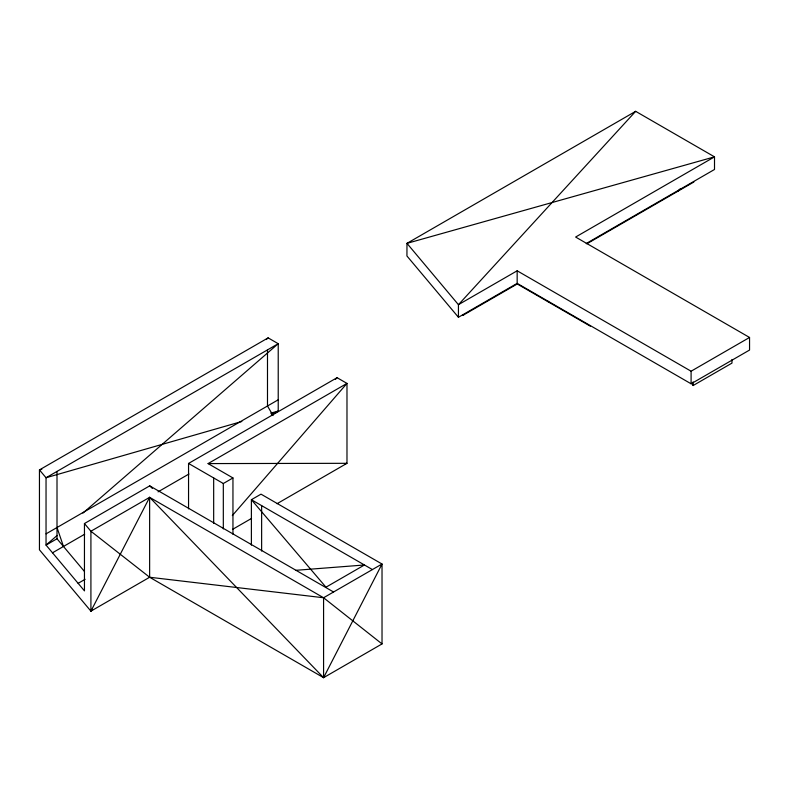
<?xml version="1.0" encoding="UTF-8"?>
<svg xmlns="http://www.w3.org/2000/svg" width="789" height="789" viewBox="0 0 789 789"><rect width="100%" height="100%" fill="white"/><g stroke="black" fill="none" stroke-linecap="round" stroke-linejoin="round"><path stroke-width="1.18" d="M271.396 414.984L278.221 411.039L278.221 343.698L268.132 337.87L39.45 469.899L39.45 549.815L90.913 611.15L149.634 497.336L323.579 597.756L382.024 643.923L323.579 677.672L149.634 577.252L90.913 531.244L84.453 523.541L149.713 485.856L333.56 591.997M382.024 643.923L382.024 564.017L323.579 597.756L149.634 577.252L90.913 611.15L90.913 531.244L149.634 497.336L323.579 677.672L382.024 564.017L261.011 494.151L251.385 499.713L251.385 545.14M232.311 515.582L346.982 383.405L337.081 377.684L188.551 463.439L188.551 508.866M90.913 611.15L92.569 609.345M458.439 317.277L406.937 255.981L406.976 243.357L714.509 156.853L635.658 111.328L458.439 304.692L458.439 317.277L517.16 283.369L691.095 383.789L749.55 350.05L749.55 337.465L575.615 237.045L714.509 156.853L714.509 169.477L586.217 243.545M335.374 379.44L337.081 377.684M677.948 191.185L680.463 188.601M266.327 339.536L268.132 337.87M57.005 535.573L46.038 545.091L84.453 590.872L84.453 523.541M82.924 513.097L278.221 343.698L46.038 477.749L46.038 545.091L57.005 538.759L57.005 471.418M635.658 111.328L406.976 243.357L458.439 304.692L517.16 270.795L691.095 371.215L749.55 337.465M46.038 533.857L278.221 399.806M586.799 243.821L693.866 182.003M52.508 552.793L84.679 534.212M158.066 491.843L188.965 474.011M232.952 534.261L232.952 477.947L208.089 463.587L346.982 383.405L346.982 463.311L277.008 503.717M188.551 463.439L223.317 483.509L232.952 477.947M78.131 583.337L85.113 579.304M232.479 529.429L251.563 518.403M325.61 587.41L364.449 564.983L295.954 570.299M691.923 383.405L693.136 385.525L731.975 363.108L731.975 359.478M241.819 421.494L46.038 477.749L39.45 469.899L41.837 469.356M270.706 413.199L278.221 411.039M344.615 463.981L346.982 463.311L208.089 463.587M463.695 314.89L462.946 314.555L462.946 315.324L517.239 283.971L590.32 326.173M372.388 569.569L251.385 499.713L325.778 586.967M547.053 300.52L548.809 302.197M149.713 485.856L152.385 488.421M57.005 538.759L84.443 571.453M273.063 415.537L267.491 406L267.491 349.902M57.005 527.525L63.475 546.461M693.136 381.906L693.136 385.525M691.095 371.215L691.095 383.789M517.16 270.795L517.16 283.369M323.579 597.756L323.579 677.672M261.632 505.631L261.632 551.047M223.317 483.509L223.317 528.936M213.671 477.937L213.671 523.363M149.634 497.336L149.634 577.252"/></g></svg>
